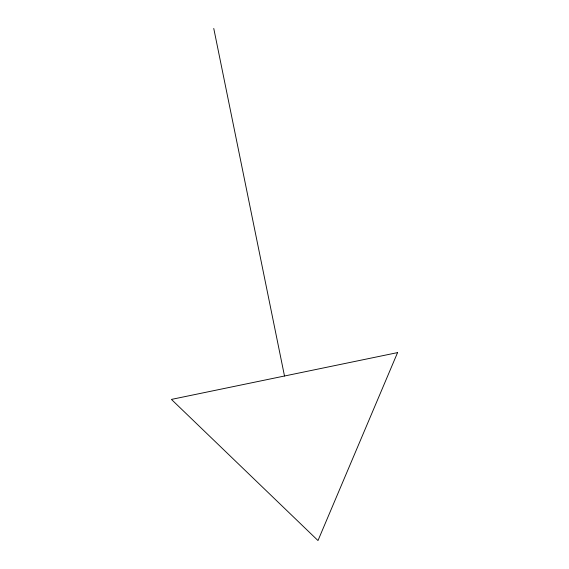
<?xml version="1.0" encoding="UTF-8"?>
<svg xmlns="http://www.w3.org/2000/svg" width="569" height="569" viewBox="0 0 569 569"><rect width="100%" height="100%" fill="white"/><g stroke="black" fill="none" stroke-linecap="round" stroke-linejoin="round"><path stroke-width="0.85" d="M213.759 28.45L284.5 376.009M397.567 352.602L317.993 540.55L171.433 399.41L397.567 352.602"/></g></svg>
